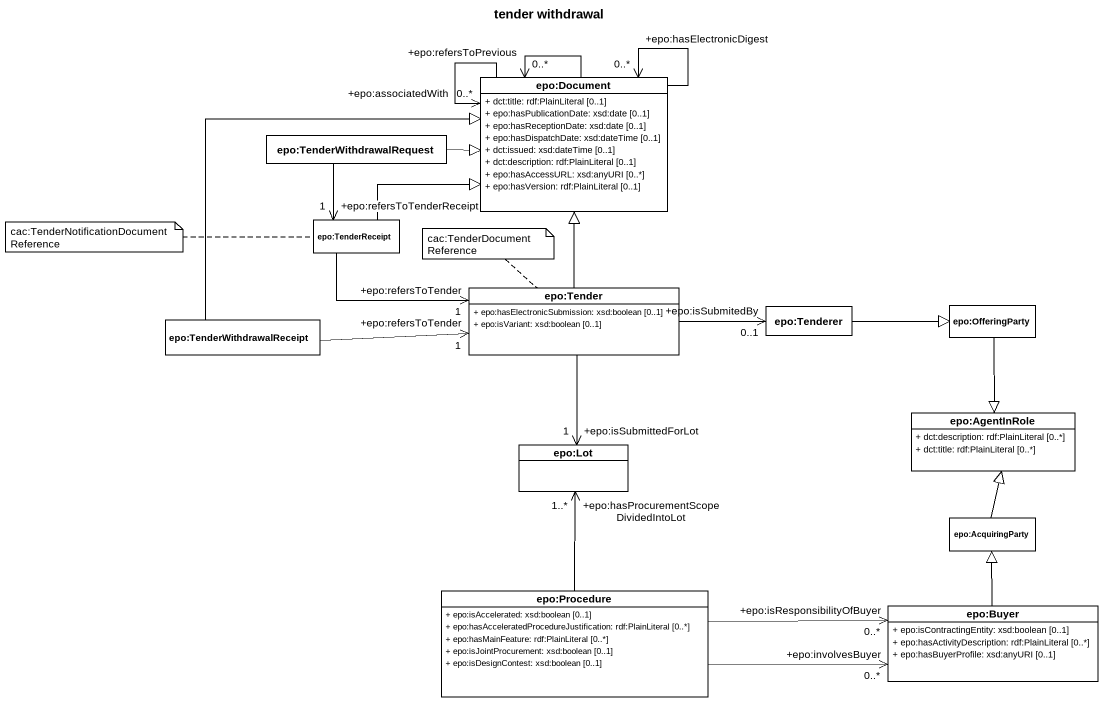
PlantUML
@startuml
title tender withdrawal
hide circle
hide empty members
skinparam classAttributeIconSize 0
class "epo:Document" as epo_Document {
  + dct:title: rdf:PlainLiteral [0..1]
  + epo:hasPublicationDate: xsd:date [0..1]
  + epo:hasReceptionDate: xsd:date [0..1]
  + epo:hasDispatchDate: xsd:dateTime [0..1]
  + dct:issued: xsd:dateTime [0..1]
  + dct:description: rdf:PlainLiteral [0..1]
  + epo:hasAccessURL: xsd:anyURI [0..*]
  + epo:hasVersion: rdf:PlainLiteral [0..1]
}
class "epo:TenderWithdrawalRequest" as epo_TenderWithdrawalRequest
class "epo:TenderReceipt" as epo_TenderReceipt
class "epo:Tender" as epo_Tender {
  + epo:hasElectronicSubmission: xsd:boolean [0..1]
  + epo:isVariant: xsd:boolean [0..1]
}
class "epo:TenderWithdrawalReceipt" as epo_TenderWithdrawalReceipt
class "epo:Tenderer" as epo_Tenderer
class "epo:OfferingParty" as epo_OfferingParty
class "epo:AgentInRole" as epo_AgentInRole {
  + dct:description: rdf:PlainLiteral [0..*]
  + dct:title: rdf:PlainLiteral [0..*]
}
class "epo:Lot" as epo_Lot
class "epo:AcquiringParty" as epo_AcquiringParty
class "epo:Procedure" as epo_Procedure {
  + epo:isAccelerated: xsd:boolean [0..1]
  + epo:hasAcceleratedProcedureJustification: rdf:PlainLiteral [0..*]
  + epo:hasMainFeature: rdf:PlainLiteral [0..*]
  + epo:isJointProcurement: xsd:boolean [0..1]
  + epo:isDesignContest: xsd:boolean [0..1]
}
class "epo:Buyer" as epo_Buyer {
  + epo:isContractingEntity: xsd:boolean [0..1]
  + epo:hasActivityDescription: rdf:PlainLiteral [0..*]
  + epo:hasBuyerProfile: xsd:anyURI [0..1]
}
epo_Document --> "+epo:refersToPrevious\n0..*" epo_Document
epo_Document --> "+epo:associatedWith\n0..*" epo_Document
epo_Document --> "+epo:hasElectronicDigest\n0..*" epo_Document
epo_TenderWithdrawalRequest -right-|> epo_Document
epo_TenderWithdrawalRequest --> "+epo:refersToTenderReceipt\n1" epo_TenderReceipt
epo_TenderReceipt -right-|> epo_Document
epo_TenderReceipt -right-> "+epo:refersToTender\n1" epo_Tender
epo_Tender -up-|> epo_Document
epo_Tender -right-> "+epo:isSubmitedBy\n0..1" epo_Tenderer
epo_Tender --> "+epo:isSubmittedForLot\n1" epo_Lot
epo_TenderWithdrawalReceipt -right-|> epo_Document
epo_TenderWithdrawalReceipt -right-> "+epo:refersToTender\n1" epo_Tender
epo_Tenderer -right-|> epo_OfferingParty
epo_OfferingParty --|> epo_AgentInRole
epo_AcquiringParty -up-|> epo_AgentInRole
epo_Procedure -up-> "+epo:hasProcurementScopeDividedIntoLot\n1..*" epo_Lot
epo_Procedure -right-> "+epo:involvesBuyer\n0..*" epo_Buyer
epo_Procedure -right-> "+epo:isResponsibilityOfBuyer\n0..*" epo_Buyer
epo_Buyer -up-|> epo_AcquiringParty
note left of epo_TenderReceipt : cac:TenderNotificationDocumentReference
note top of epo_Tender : cac:TenderDocumentReference
@enduml
